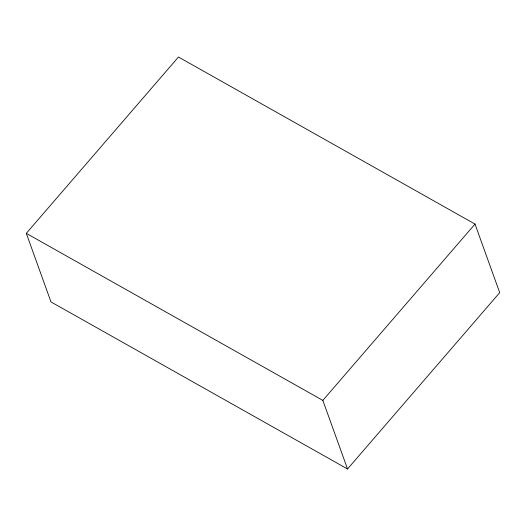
<?xml version="1.0" encoding="UTF-8"?>
<svg xmlns="http://www.w3.org/2000/svg" width="526" height="526" viewBox="0 0 526 526"><rect width="100%" height="100%" fill="white"/><g stroke="black" fill="none" stroke-linecap="round" stroke-linejoin="round"><path stroke-width="0.79" d="M26.3 233.36L178.465 57.018L475.011 224.069L499.7 292.64L347.535 468.982L50.989 301.931L26.3 233.36L322.846 400.404L347.535 468.982M322.846 400.404L475.011 224.069"/></g></svg>
